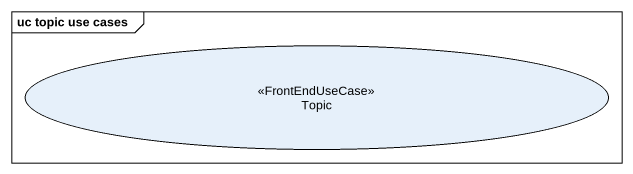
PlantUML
@startuml
mainframe uc topic use cases
usecase Topic <<FrontEndUseCase>>
@enduml
